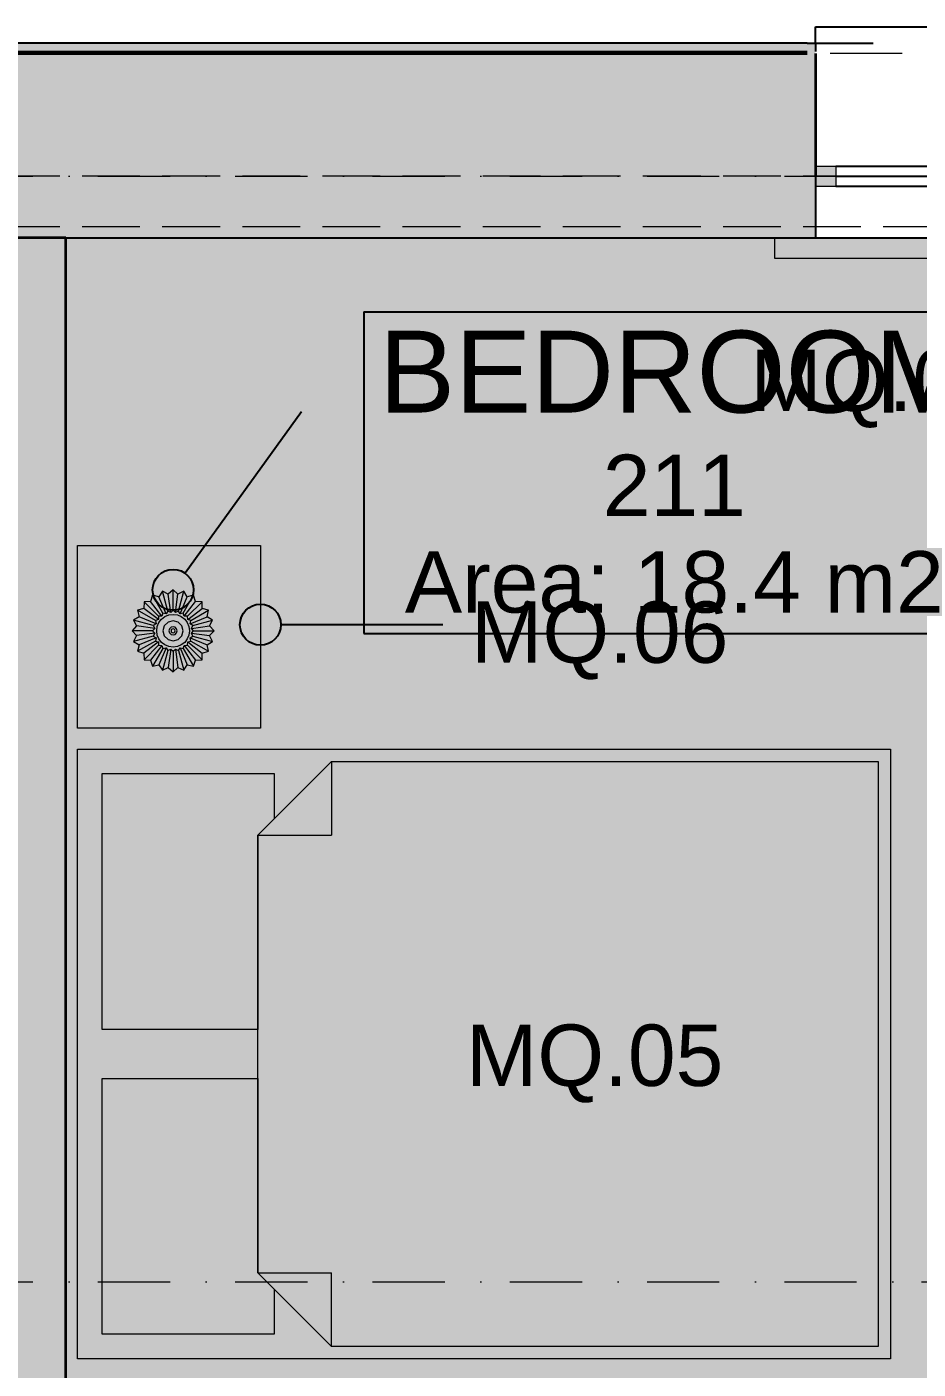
# Model space of a CAD drawing. Header units: millimetres. Extents: x -14278 to 103595, y -22378 to 34603.
# Drawn here: x 82334 to 84510, y -5431 to -2152 of the extents above; entities that cross this region are included whole.
import ezdxf
from ezdxf.enums import TextEntityAlignment as Align

# ---------------------------------------------------------------- set-up
doc = ezdxf.new("R2010")
doc.units = ezdxf.units.MM
doc.header["$MEASUREMENT"] = 0
for name, pattern in [('Dashed', [282.222223, 141.111112, -141.111112]), ('Dot & Dashed', [335.138881, 176.388884, -88.194442, 0, -70.555556]), ('Hidden Line', [195.611112, 141.111112, -54.5])]:
    doc.linetypes.add(name, pattern=pattern)
for name, color, linetype in [('A-Zz_20_10_90-T_TextFFEInternal', 7, 'Continuous'), ('NewA-Ee_25_10-M_WallsExternal', 7, 'Continuous'), ('NewA-Ee_25_10-M_WallsInternal', 7, 'Continuous'), ('NewA-Ee_30_10-M_Roofs', 7, 'Continuous'), ('NewA-Ee_30_40-M_Floors', 7, 'Continuous'), ('NewA-Ee_40_20-M_GeneralFFAndEInternalFixed', 7, 'Continuous'), ('NewA-Ee_40_20-M_GeneralFFAndEInternalMovable', 7, 'Continuous'), ('NewA-SL-M_SpacesInternal', 7, 'Continuous'), ('NewA-Ss_30_25-M_CeilingAndSoffitSystems', 7, 'Continuous'), ('NewA-Zz_20_10_90-T_TextFFEInternal', 7, 'Continuous'), ('NewA-Zz_35_40_80-M_GridStructural', 7, 'Continuous'), ('NewA-Zz_50_90_00-M_GrossInternal', 7, 'Continuous'), ('NewA-Zz_60_50_90-P_VoidOpening', 7, 'Continuous')]:
    doc.layers.add(name, color=color, linetype=linetype)
doc.styles.add('GENERATED_STYLE_1', font='')
doc.styles.get('GENERATED_STYLE_1').set_extended_font_data('Arial')

# ---------------------------------------------------------------- blocks, each defined once
blk = doc.blocks.new('Slab_29_2', base_point=(94289.5, -11216.8))
at = {"layer": 'NewA-Ee_30_40-M_Floors', "linetype": 'Continuous', "lineweight": 13}
blk.add_hatch(color=254, dxfattribs=at).paths.add_polyline_path([(94289.5, -11216.8), (94289.5, -4919.6), (96739.2, -4919.6), (96739.2, -2667.5), (62189.8, -2667.5), (62189.8, -11216.8)])
at = {"layer": 'NewA-Ee_30_40-M_Floors', "color": 6, "linetype": 'Continuous', "lineweight": 13, "flags": 128}
blk.add_lwpolyline([(94289.5, -11216.8), (62189.8, -11216.8), (62189.8, -2667.5), (96739.2, -2667.5), (96739.2, -4919.6), (94289.5, -4919.6)], close=True, dxfattribs=at)
blk = doc.blocks.new('BEDROOM_211_34_2', base_point=(83914.8, -3202.3))
at = {"layer": 'NewA-SL-M_SpacesInternal', "color": 253, "linetype": 'Continuous', "lineweight": 13}
for p, q in [((82428.5, -2667.5), (82428.5, -6469.7)), ((86258.6, -2667.5), (82428.5, -2667.5))]:
    blk.add_line(p, q, dxfattribs=at)
at = {"layer": 'NewA-SL-M_SpacesInternal', "linetype": 'Continuous'}
for p, q in [((83156.2, -2848.7), (83156.2, -3163)), ((83156.2, -2848.7), (84673.4, -2848.7)), ((83156.2, -3163), (83156.2, -3398.7)), ((83156.2, -3398.7), (83156.2, -3634.4)), ((83156.2, -3634.4), (84673.4, -3634.4))]:
    blk.add_line(p, q, dxfattribs=at)
at = {"layer": 'NewA-SL-M_SpacesInternal', "color": 5, "lineweight": 70, "style": 'GENERATED_STYLE_1'}
for tag, height, p in [('ROOM_NAME', 200, (83914.8, -2894.4)), ('ROOM_NUMBER', 150, (83914.8, -3197.3)), ('adj_text', 150, (83914.8, -3433))]:
    blk.add_attdef(tag, text='', height=height, dxfattribs=at).set_placement(p, align=Align.TOP_CENTER)
blk = doc.blocks.new('Slab_43_2', base_point=(82428.5, -2667.5))
at = {"layer": 'NewA-Ss_30_25-M_CeilingAndSoffitSystems', "linetype": 'Continuous', "lineweight": 0}
blk.add_hatch(color=255, dxfattribs=at).paths.add_polyline_path([(82428.5, -2667.5), (82428.5, -6469.7), (84201.2, -6469.7), (84201.2, -9621.9), (85432.5, -9621.9), (85432.5, -6469.7), (86258.6, -6469.7), (86258.6, -2667.5)])
at = {"layer": 'NewA-Ss_30_25-M_CeilingAndSoffitSystems', "color": 6, "linetype": 'Continuous', "lineweight": 13, "flags": 128}
blk.add_lwpolyline([(82428.5, -2667.5), (82428.5, -6469.7), (84201.2, -6469.7), (84201.2, -9621.9), (85432.5, -9621.9), (85432.5, -6469.7), (86258.6, -6469.7), (86258.6, -2667.5)], close=True, dxfattribs=at)
blk = doc.blocks.new('Double Window 19_2')
at = {"layer": 'NewA-Ee_25_10-M_WallsExternal', "linetype": 'Continuous', "lineweight": 13}
for points in [[(-750, 0), (-750, -50), (-700, -50), (-700, 0)], [(0, -50), (0, 0), (-50, 0), (-50, -50)], [(0, 0), (0, -50), (50, -50), (50, 0)], [(750, -50), (750, 0), (700, 0), (700, -50)]]:
    blk.add_hatch(color=104, dxfattribs=at).paths.add_polyline_path(points)
at = {"layer": 'NewA-Ee_25_10-M_WallsExternal', "linetype": 'Continuous'}
for p, q in [((-750, 300), (-750, 340)), ((-750, 340), (750, 340)), ((750, 340), (750, 300)), ((-700, 0), (-50, 0)), ((50, 0), (700, 0)), ((-750, -24.9), (-750, -50)), ((-700, -25), (-50, -25)), ((50, -25), (700, -25)), ((750, -24.9), (750, -50)), ((-50, -50), (-700, -50)), ((700, -50), (50, -50)), ((-750, -175.2), (750, -175.2))]:
    blk.add_line(p, q, dxfattribs=at)
at = {"layer": 'NewA-Ee_25_10-M_WallsExternal', "linetype": 'Dashed'}
blk.add_line((-750, 300), (750, 300), dxfattribs=at)
at = {"layer": 'NewA-Ee_25_10-M_WallsExternal', "color": 24, "linetype": 'Continuous', "lineweight": 13}
for p, q in [((-750, 0), (-700, 0)), ((-700, 0), (-700, -50)), ((-50, -50), (-50, 0)), ((-50, 0), (0, 0)), ((0, 0), (50, 0)), ((50, 0), (50, -50)), ((700, -50), (700, 0)), ((700, 0), (750, 0)), ((-700, -50), (-750, -50)), ((0, -50), (-50, -50)), ((50, -50), (0, -50)), ((750, -50), (700, -50))]:
    blk.add_line(p, q, dxfattribs=at)
at = {"layer": 'NewA-Ee_25_10-M_WallsExternal', "color": 92, "linetype": 'Continuous', "lineweight": 35}
for p, q in [((-750, 0), (-750, -24.9)), ((750, 0), (750, -24.9))]:
    blk.add_line(p, q, dxfattribs=at)
blk = doc.blocks.new('Wall_68_2', base_point=(62039.5, -2517.3))
at = {"layer": 'NewA-Ee_25_10-M_WallsExternal', "linetype": 'Continuous', "lineweight": 13}
for points in [[(80319.6, -2192.3), (80319.6, -2212.5), (84239.4, -2212.5), (84239.4, -2192.3)], [(84239.4, -2192.3), (84239.4, -2492.3), (84259.5, -2492.3), (84259.5, -2192.3)], [(80299.5, -2492.3), (80299.5, -2517.3), (84259.5, -2517.3), (84259.5, -2492.3), (84239.4, -2492.3), (84239.4, -2217.2), (80319.6, -2217.2), (80319.6, -2492.3)], [(84259.5, -2517.3), (80299.5, -2517.3), (80299.5, -2542.3), (80312.5, -2542.3), (80312.5, -2587.6), (84246.5, -2587.6), (84246.5, -2542.3), (84259.5, -2542.3)], [(84246.5, -2667.5), (84259.5, -2667.5), (84259.5, -2542.3), (84246.5, -2542.3)], [(80312.5, -2587.6), (80312.5, -2651.1), (84246.5, -2651.1), (84246.5, -2587.6)], [(84246.5, -2651.1), (80312.5, -2651.1), (80312.5, -2667.5), (84246.5, -2667.5)]]:
    blk.add_hatch(color=6, dxfattribs=at).paths.add_polyline_path(points)
at = {"layer": 'NewA-Ee_25_10-M_WallsExternal', "linetype": 'Continuous'}
for p, q in [((84239.4, -2192.3), (84259.5, -2192.3)), ((84259.5, -2192.3), (84259.5, -2212.5)), ((80319.6, -2212.5), (84239.4, -2212.5)), ((84259.5, -2517.3), (84259.5, -2542.3)), ((84259.5, -2542.3), (84259.5, -2587.6)), ((84259.5, -2587.6), (84259.5, -2651.1)), ((84259.5, -2651.1), (84259.5, -2667.5)), ((84246.5, -2667.5), (84259.5, -2667.5))]:
    blk.add_line(p, q, dxfattribs=at)
at = {"layer": 'NewA-Ee_25_10-M_WallsExternal', "color": 92, "linetype": 'Continuous', "lineweight": 35}
for p, q in [((80319.6, -2217.2), (84239.4, -2217.2)), ((84259.5, -2217.2), (84259.5, -2492.3)), ((84259.5, -2492.3), (84259.5, -2517.3))]:
    blk.add_line(p, q, dxfattribs=at)
at = {"layer": 'NewA-Ee_25_10-M_WallsExternal', "linetype": 'Continuous', "flags": 128}
for points in [[(84239.4, -2192.3), (80319.6, -2192.3)], [(80312.5, -2667.5), (84246.5, -2667.5)]]:
    blk.add_lwpolyline(points, dxfattribs=at)
at = {"layer": 'NewA-Ee_25_10-M_WallsExternal', "linetype": 'Continuous', "zscale": 1000}
blk.add_blockref('Double Window 19_2', (85009.5, -2492.3), dxfattribs=at)
blk = doc.blocks.new('Wall_81_2', base_point=(82278.5, -2667.5))
at = {"layer": 'NewA-Ee_25_10-M_WallsInternal', "linetype": 'Continuous', "lineweight": 13}
blk.add_hatch(color=6, dxfattribs=at).paths.add_polyline_path([(82278.5, -2667.5), (82278.5, -6794.7), (82428.5, -6469.7), (82428.5, -2667.5)])
at = {"layer": 'NewA-Ee_25_10-M_WallsInternal', "color": 92, "linetype": 'Continuous', "lineweight": 35, "flags": 128}
for points in [[(82428.5, -2667.5), (82278.5, -2667.5)], [(82428.5, -6469.7), (82428.5, -2667.5)]]:
    blk.add_lwpolyline(points, dxfattribs=at)
blk = doc.blocks.new('Morph_31_2', base_point=(62039.5, -17767.3))
at = {"layer": 'NewA-Ee_40_20-M_GeneralFFAndEInternalMovable', "color": 6, "linetype": 'Continuous', "lineweight": 13, "flags": 128}
for points in [[(82664.8, -3530.9), (82656.3, -3544.3)], [(82677.8, -3579.2), (82664.8, -3530.9)], [(82679, -3538.2), (82664.8, -3530.9)], [(82690.7, -3527.4), (82679, -3538.2)], [(82684.8, -3582.8), (82679, -3538.2)], [(82702.5, -3538.2), (82690.7, -3527.4)], [(82690.7, -3577.4), (82690.7, -3527.4)], [(82696.6, -3582.8), (82702.5, -3538.2)], [(82716.6, -3530.9), (82702.5, -3538.2)], [(82703.7, -3579.2), (82716.6, -3530.9)], [(82725.2, -3544.3), (82716.6, -3530.9)], [(82619.3, -3572.7), (82604.1, -3577.4)], [(82620, -3556.7), (82619.3, -3572.7)], [(82655, -3600.1), (82619.3, -3572.7)], [(82635.9, -3556), (82620, -3556.7)], [(82655.4, -3592.1), (82620, -3556.7)], [(82640.7, -3540.8), (82635.9, -3556)], [(82663.3, -3591.7), (82635.9, -3556)], [(82665.7, -3584.1), (82640.7, -3540.8)], [(82656.3, -3544.3), (82640.7, -3540.8)], [(82673.5, -3585.9), (82656.3, -3544.3)], [(82707.9, -3585.9), (82725.2, -3544.3)], [(82715.7, -3584.1), (82740.7, -3540.8)], [(82718.1, -3591.7), (82745.5, -3556)], [(82740.7, -3540.8), (82725.2, -3544.3)], [(82726.1, -3592.1), (82761.4, -3556.7)], [(82726.4, -3600.1), (82762.1, -3572.7)], [(82745.5, -3556), (82740.7, -3540.8)], [(82761.4, -3556.7), (82745.5, -3556)], [(82762.1, -3572.7), (82761.4, -3556.7)], [(82777.3, -3577.4), (82762.1, -3572.7)], [(82607.6, -3593), (82594.1, -3601.6)], [(82594.1, -3601.6), (82601.5, -3615.7)], [(82642.4, -3614.5), (82594.1, -3601.6)], [(82604.1, -3577.4), (82607.6, -3593)], [(82647.4, -3602.4), (82604.1, -3577.4)], [(82649.1, -3610.2), (82607.6, -3593)], [(82655, -3600.1), (82647.4, -3602.4)], [(82647.4, -3602.4), (82649.1, -3610.2)], [(82655.4, -3592.1), (82655, -3600.1)], [(82663.3, -3591.7), (82655.4, -3592.1)], [(82665.7, -3584.1), (82663.3, -3591.7)], [(82673.5, -3585.9), (82665.7, -3584.1)], [(82678.4, -3606.1), (82669.3, -3615.1)], [(82677.8, -3579.2), (82673.5, -3585.9)], [(82684.8, -3582.8), (82677.8, -3579.2)], [(82690.7, -3602.8), (82678.4, -3606.1)], [(82690.7, -3577.4), (82684.8, -3582.8)], [(82696.6, -3582.8), (82690.7, -3577.4)], [(82703.1, -3606.1), (82690.7, -3602.8)], [(82703.7, -3579.2), (82696.6, -3582.8)], [(82712.1, -3615.1), (82703.1, -3606.1)], [(82707.9, -3585.9), (82703.7, -3579.2)], [(82715.7, -3584.1), (82707.9, -3585.9)], [(82718.1, -3591.7), (82715.7, -3584.1)], [(82726.1, -3592.1), (82718.1, -3591.7)], [(82726.4, -3600.1), (82726.1, -3592.1)], [(82734, -3602.4), (82726.4, -3600.1)], [(82732.3, -3610.2), (82773.9, -3593)], [(82732.3, -3610.2), (82734, -3602.4)], [(82734, -3602.4), (82777.3, -3577.4)], [(82739, -3614.5), (82787.3, -3601.6)], [(82773.9, -3593), (82777.3, -3577.4)], [(82787.3, -3601.6), (82773.9, -3593)], [(82779.9, -3615.7), (82787.3, -3601.6)], [(82601.5, -3615.7), (82590.7, -3627.4)], [(82590.7, -3627.4), (82601.5, -3639.2)], [(82640.7, -3627.4), (82590.7, -3627.4)], [(82646.1, -3621.6), (82601.5, -3615.7)], [(82646.1, -3633.3), (82601.5, -3639.2)], [(82646.1, -3621.6), (82640.7, -3627.4)], [(82640.7, -3627.4), (82646.1, -3633.3)], [(82649.1, -3610.2), (82642.4, -3614.5)], [(82642.4, -3614.5), (82646.1, -3621.6)], [(82646.1, -3633.3), (82642.4, -3640.4)], [(82669.3, -3615.1), (82666, -3627.4)], [(82666, -3627.4), (82669.3, -3639.8)], [(82682.1, -3622.4), (82680.7, -3627.4)], [(82680.7, -3627.4), (82682.1, -3632.4)], [(82685.7, -3618.8), (82682.1, -3622.4)], [(82682.1, -3632.4), (82685.7, -3636.1)], [(82690.7, -3617.4), (82685.7, -3618.8)], [(82686.4, -3624.9), (82685.7, -3627.4)], [(82685.7, -3627.4), (82686.4, -3629.9)], [(82685.7, -3636.1), (82690.7, -3637.4)], [(82688.2, -3623.1), (82686.4, -3624.9)], [(82686.4, -3629.9), (82688.2, -3631.8)], [(82690.7, -3622.4), (82688.2, -3623.1)], [(82688.2, -3631.8), (82690.7, -3632.4)], [(82695.7, -3618.8), (82690.7, -3617.4)], [(82693.2, -3623.1), (82690.7, -3622.4)], [(82690.7, -3632.4), (82693.2, -3631.8)], [(82690.7, -3637.4), (82695.7, -3636.1)], [(82695, -3624.9), (82693.2, -3623.1)], [(82693.2, -3631.8), (82695, -3629.9)], [(82695.7, -3627.4), (82695, -3624.9)], [(82695, -3629.9), (82695.7, -3627.4)], [(82699.4, -3622.4), (82695.7, -3618.8)], [(82695.7, -3636.1), (82699.4, -3632.4)], [(82700.7, -3627.4), (82699.4, -3622.4)], [(82699.4, -3632.4), (82700.7, -3627.4)], [(82715.4, -3627.4), (82712.1, -3615.1)], [(82712.1, -3639.8), (82715.4, -3627.4)], [(82739, -3614.5), (82732.3, -3610.2)], [(82735.3, -3621.6), (82739, -3614.5)], [(82735.3, -3621.6), (82779.9, -3615.7)], [(82740.7, -3627.4), (82735.3, -3621.6)], [(82735.3, -3633.3), (82740.7, -3627.4)], [(82739, -3640.4), (82735.3, -3633.3)], [(82735.3, -3633.3), (82779.9, -3639.2)], [(82740.7, -3627.4), (82790.7, -3627.4)], [(82790.7, -3627.4), (82779.9, -3615.7)], [(82779.9, -3639.2), (82790.7, -3627.4)], [(82601.5, -3639.2), (82594.1, -3653.3)], [(82642.4, -3640.4), (82594.1, -3653.3)], [(82594.1, -3653.3), (82607.6, -3661.9)], [(82647.4, -3652.4), (82604.1, -3677.4)], [(82607.6, -3661.9), (82604.1, -3677.4)], [(82649.1, -3644.7), (82607.6, -3661.9)], [(82655, -3654.8), (82619.3, -3682.2)], [(82655.4, -3662.8), (82620, -3698.2)], [(82663.3, -3663.2), (82635.9, -3698.9)], [(82665.7, -3670.8), (82640.7, -3714.1)], [(82642.4, -3640.4), (82649.1, -3644.7)], [(82649.1, -3644.7), (82647.4, -3652.4)], [(82647.4, -3652.4), (82655, -3654.8)], [(82655, -3654.8), (82655.4, -3662.8)], [(82655.4, -3662.8), (82663.3, -3663.2)], [(82673.5, -3669), (82656.3, -3710.6)], [(82663.3, -3663.2), (82665.7, -3670.8)], [(82665.7, -3670.8), (82673.5, -3669)], [(82669.3, -3639.8), (82678.4, -3648.8)], [(82673.5, -3669), (82677.8, -3675.7)], [(82678.4, -3648.8), (82690.7, -3652.1)], [(82690.7, -3652.1), (82703.1, -3648.8)], [(82703.1, -3648.8), (82712.1, -3639.8)], [(82703.7, -3675.7), (82707.9, -3669)], [(82707.9, -3669), (82725.2, -3710.6)], [(82707.9, -3669), (82715.7, -3670.8)], [(82715.7, -3670.8), (82718.1, -3663.2)], [(82715.7, -3670.8), (82740.7, -3714.1)], [(82718.1, -3663.2), (82726.1, -3662.8)], [(82718.1, -3663.2), (82745.5, -3698.9)], [(82726.1, -3662.8), (82726.4, -3654.8)], [(82726.1, -3662.8), (82761.4, -3698.2)], [(82726.4, -3654.8), (82734, -3652.4)], [(82726.4, -3654.8), (82762.1, -3682.2)], [(82732.3, -3644.7), (82739, -3640.4)], [(82732.3, -3644.7), (82773.9, -3661.9)], [(82734, -3652.4), (82732.3, -3644.7)], [(82734, -3652.4), (82777.3, -3677.4)], [(82739, -3640.4), (82787.3, -3653.3)], [(82773.9, -3661.9), (82787.3, -3653.3)], [(82777.3, -3677.4), (82773.9, -3661.9)], [(82787.3, -3653.3), (82779.9, -3639.2)], [(82604.1, -3677.4), (82619.3, -3682.2)], [(82619.3, -3682.2), (82620, -3698.2)], [(82620, -3698.2), (82635.9, -3698.9)], [(82635.9, -3698.9), (82640.7, -3714.1)], [(82677.8, -3675.7), (82664.8, -3724)], [(82677.8, -3675.7), (82684.8, -3672.1)], [(82684.8, -3672.1), (82679, -3716.7)], [(82684.8, -3672.1), (82690.7, -3677.4)], [(82690.7, -3677.4), (82696.6, -3672.1)], [(82690.7, -3677.4), (82690.7, -3727.4)], [(82696.6, -3672.1), (82702.5, -3716.7)], [(82696.6, -3672.1), (82703.7, -3675.7)], [(82703.7, -3675.7), (82716.6, -3724)], [(82740.7, -3714.1), (82745.5, -3698.9)], [(82745.5, -3698.9), (82761.4, -3698.2)], [(82761.4, -3698.2), (82762.1, -3682.2)], [(82762.1, -3682.2), (82777.3, -3677.4)], [(82640.7, -3714.1), (82656.3, -3710.6)], [(82656.3, -3710.6), (82664.8, -3724)], [(82664.8, -3724), (82679, -3716.7)], [(82679, -3716.7), (82690.7, -3727.4)], [(82690.7, -3727.4), (82702.5, -3716.7)], [(82702.5, -3716.7), (82716.6, -3724)], [(82716.6, -3724), (82725.2, -3710.6)], [(82725.2, -3710.6), (82740.7, -3714.1)]]:
    blk.add_lwpolyline(points, dxfattribs=at)
blk.add_lwpolyline([(82656.1, -3647.4), (82652.1, -3637.8), (82650.7, -3627.4), (82652.1, -3617.1), (82656.1, -3607.4), (82662.4, -3599.2), (82670.7, -3592.8), (82680.4, -3588.8), (82690.7, -3587.4), (82701.1, -3588.8), (82710.7, -3592.8), (82719, -3599.2), (82725.4, -3607.4), (82729.4, -3617.1), (82730.7, -3627.4), (82729.4, -3637.8), (82725.4, -3647.4), (82719, -3655.7), (82710.7, -3662.1), (82701.1, -3666.1), (82690.7, -3667.4), (82680.4, -3666.1), (82670.7, -3662.1), (82662.4, -3655.7)], close=True, dxfattribs=at)
blk = doc.blocks.new('Standard grid marker_2')
at = {"layer": 'NewA-Zz_35_40_80-M_GridStructural', "color": 6, "linetype": 'Dot & Dashed', "lineweight": 13}
blk.add_line((1000, 0), (40175.6, 0), dxfattribs=at)
at = {"layer": 'NewA-Zz_35_40_80-M_GridStructural', "style": 'GENERATED_STYLE_1'}
blk.add_attdef('AC_MarkerText_1', text='', height=250, dxfattribs=at).set_placement((41425.6, 14.3), align=Align.MIDDLE_CENTER)
blk = doc.blocks.new('Standard grid marker_4')
at = {"layer": 'NewA-Zz_35_40_80-M_GridStructural', "color": 6, "linetype": 'Dot & Dashed', "lineweight": 13}
blk.add_line((1000, 0), (40175.6, 0), dxfattribs=at)
blk = doc.blocks.new('Venetian Blind 19')
at = {"layer": 'NewA-Ee_40_20-M_GeneralFFAndEInternalFixed', "color": 1, "linetype": 'Continuous', "lineweight": 18}
for p, q in [((1700, 50), (0, 50)), ((0, 50), (0, 0)), ((1700, 0), (1700, 50)), ((0, 0), (1700, 0))]:
    blk.add_line(p, q, dxfattribs=at)
blk = doc.blocks.new('Bed Double 19')
at = {"layer": 'NewA-Ee_40_20-M_GeneralFFAndEInternalMovable', "color": 1, "linetype": 'Continuous', "lineweight": 18}
for p, q in [((1489.1, 1985.4), (0, 1985.4)), ((0, 1985.4), (0, 0)), ((1489.1, 0), (1489.1, 1985.4)), ((684.5, 1925.4), (60, 1925.4)), ((60, 1925.4), (60, 1505.4)), ((684.5, 1545.4), (684.5, 1925.4)), ((1429.1, 1925.4), (804.5, 1925.4)), ((804.5, 1925.4), (804.5, 1545.4)), ((1429.1, 1505.4), (1429.1, 1925.4)), ((210, 1545.4), (30, 1365.4)), ((170, 1505.4), (210, 1545.4)), ((210, 1545.4), (684.5, 1545.4)), ((744.5, 1545.4), (210, 1545.4)), ((210, 1545.4), (210, 1365.4)), ((1279.1, 1545.4), (744.5, 1545.4)), ((804.5, 1545.4), (1279.1, 1545.4)), ((1279.1, 1545.4), (1319.1, 1505.4)), ((1459.1, 1365.4), (1279.1, 1545.4)), ((1279.1, 1545.4), (1279.1, 1365.4)), ((60, 1505.4), (170, 1505.4)), ((1319.1, 1505.4), (1429.1, 1505.4)), ((30, 1365.4), (30, 30)), ((30, 1365.4), (210, 1365.4)), ((1459.1, 1365.4), (1279.1, 1365.4)), ((1459.1, 30), (1459.1, 1365.4)), ((0, 0), (1489.1, 0)), ((30, 30), (744.5, 30)), ((744.5, 30), (1459.1, 30))]:
    blk.add_line(p, q, dxfattribs=at)
blk = doc.blocks.new('Rectangular Table 01 19_3')
at = {"layer": 'NewA-Ee_40_20-M_GeneralFFAndEInternalMovable', "color": 1, "linetype": 'Continuous', "lineweight": 18}
for p, q in [((446.6, 446.6), (0, 446.6)), ((0, 446.6), (0, 0)), ((446.6, 0), (446.6, 446.6)), ((0, 0), (446.6, 0))]:
    blk.add_line(p, q, dxfattribs=at)
blk = doc.blocks.new('Beam_16_2', base_point=(96889.5, -11217.3))
at = {"layer": 'NewA-Ee_30_10-M_Roofs', "color": 6, "linetype": 'Hidden Line', "lineweight": 13}
blk.add_line((96889.5, -2517.3), (62039.5, -2517.3), dxfattribs=at)
blk = doc.blocks.new('Line_104_2', base_point=(83349.5, -3612.6))
at = {"layer": 'NewA-Zz_20_10_90-T_TextFFEInternal', "linetype": 'Continuous'}
blk.add_hatch(color=256, dxfattribs=at).paths.add_polyline_path([(82954, -3612.6), (82950.2, -3593.4), (82939.3, -3577.2), (82923.1, -3566.4), (82904, -3562.6), (82884.9, -3566.4), (82868.6, -3577.2), (82857.8, -3593.4), (82854, -3612.6), (82857.8, -3631.7), (82868.6, -3647.9), (82884.9, -3658.7), (82904, -3662.6), (82923.1, -3658.7), (82939.3, -3647.9), (82950.2, -3631.7)])
blk.add_line((83349.5, -3612.6), (82954, -3612.6), dxfattribs=at)
blk.add_circle((82904, -3612.6), 50, dxfattribs=at)
blk = doc.blocks.new('Line_105_2', base_point=(83004.2, -3092.6))
at = {"layer": 'NewA-Zz_20_10_90-T_TextFFEInternal', "linetype": 'Continuous'}
blk.add_hatch(color=256, dxfattribs=at).paths.add_polyline_path([(82740.7, -3527.4), (82736.9, -3508.3), (82726.1, -3492.1), (82709.9, -3481.3), (82690.7, -3477.4), (82671.6, -3481.3), (82655.4, -3492.1), (82644.5, -3508.3), (82640.7, -3527.4), (82644.5, -3546.6), (82655.4, -3562.8), (82671.6, -3573.6), (82690.7, -3577.4), (82709.9, -3573.6), (82726.1, -3562.8), (82736.9, -3546.6)])
blk.add_line((83004.2, -3092.6), (82720, -3486.9), dxfattribs=at)
blk.add_circle((82690.7, -3527.4), 50, dxfattribs=at)
blk = doc.blocks.new('Label_172_2', base_point=(83295.1, -4504.8))
at = {"layer": 'A-Zz_20_10_90-T_TextFFEInternal', "insert": (83720.1, -4589.1), "char_height": 150, "attachment_point": 2, "style": 'GENERATED_STYLE_1'}
blk.add_mtext('\\fArial|b0|i0|c0|p34;MQ.05\\fArial|b0|i0|c0|p34;\\fArial|b0|i0|c0|p34;\\fArial|b0|i0|c0|p34;\\fArial|b0|i0|c0|p34;\\fArial|b0|i0|c0|p34;\\fArial|b0|i0|c0|p34;\\fArial|b0|i0|c0|p34;\\fArial|b0|i0|c0|p34;\\fArial|b0|i0|c0|p34;\\fArial|b0|i0|c0|p34;\\fArial|b0|i0|c0|p34;\\fArial|b0|i0|c0|p34;\\fArial|b0|i0|c0|p34;\\fArial|b0|i0|c0|p34;\\fArial|b0|i0|c0|p34;\\fArial|b0|i0|c0|p34;\\fArial|b0|i0|c0|p34;\\fArial|b0|i0|c0|p34;\\fArial|b0|i0|c0|p34;\\fArial|b0|i0|c0|p34;\\fArial|b0|i0|c0|p34;\\fArial|b0|i0|c0|p34;\\fArial|b0|i0|c0|p34;\\fArial|b0|i0|c0|p34;\\fArial|b0|i0|c0|p34;\\fArial|b0|i0|c0|p34;\\fArial|b0|i0|c0|p34;\\fArial|b0|i0|c0|p34;\\fArial|b0|i0|c0|p34;}', dxfattribs=at)
blk = doc.blocks.new('Label_196_2', base_point=(83307.4, -3471.4))
at = {"layer": 'A-Zz_20_10_90-T_TextFFEInternal', "insert": (83732.4, -3555.7), "char_height": 150, "attachment_point": 2, "style": 'GENERATED_STYLE_1'}
blk.add_mtext('\\fArial|b0|i0|c0|p34;MQ.06\\fArial|b0|i0|c0|p34;\\fArial|b0|i0|c0|p34;\\fArial|b0|i0|c0|p34;\\fArial|b0|i0|c0|p34;\\fArial|b0|i0|c0|p34;\\fArial|b0|i0|c0|p34;\\fArial|b0|i0|c0|p34;\\fArial|b0|i0|c0|p34;\\fArial|b0|i0|c0|p34;\\fArial|b0|i0|c0|p34;\\fArial|b0|i0|c0|p34;\\fArial|b0|i0|c0|p34;\\fArial|b0|i0|c0|p34;\\fArial|b0|i0|c0|p34;\\fArial|b0|i0|c0|p34;\\fArial|b0|i0|c0|p34;\\fArial|b0|i0|c0|p34;\\fArial|b0|i0|c0|p34;\\fArial|b0|i0|c0|p34;\\fArial|b0|i0|c0|p34;\\fArial|b0|i0|c0|p34;\\fArial|b0|i0|c0|p34;\\fArial|b0|i0|c0|p34;\\fArial|b0|i0|c0|p34;\\fArial|b0|i0|c0|p34;\\fArial|b0|i0|c0|p34;\\fArial|b0|i0|c0|p34;\\fArial|b0|i0|c0|p34;\\fArial|b0|i0|c0|p34;}', dxfattribs=at)
blk = doc.blocks.new('Label_207_2', base_point=(83989.7, -2856.5))
at = {"layer": 'A-Zz_20_10_90-T_TextFFEInternal', "insert": (84414.7, -2940.7), "char_height": 150, "attachment_point": 2, "style": 'GENERATED_STYLE_1'}
blk.add_mtext('\\fArial|b0|i0|c0|p34;MQ.03\\fArial|b0|i0|c0|p34;\\fArial|b0|i0|c0|p34;\\fArial|b0|i0|c0|p34;\\fArial|b0|i0|c0|p34;\\fArial|b0|i0|c0|p34;\\fArial|b0|i0|c0|p34;\\fArial|b0|i0|c0|p34;\\fArial|b0|i0|c0|p34;\\fArial|b0|i0|c0|p34;\\fArial|b0|i0|c0|p34;\\fArial|b0|i0|c0|p34;\\fArial|b0|i0|c0|p34;\\fArial|b0|i0|c0|p34;\\fArial|b0|i0|c0|p34;\\fArial|b0|i0|c0|p34;\\fArial|b0|i0|c0|p34;\\fArial|b0|i0|c0|p34;\\fArial|b0|i0|c0|p34;\\fArial|b0|i0|c0|p34;\\fArial|b0|i0|c0|p34;\\fArial|b0|i0|c0|p34;\\fArial|b0|i0|c0|p34;\\fArial|b0|i0|c0|p34;\\fArial|b0|i0|c0|p34;\\fArial|b0|i0|c0|p34;\\fArial|b0|i0|c0|p34;\\fArial|b0|i0|c0|p34;\\fArial|b0|i0|c0|p34;\\fArial|b0|i0|c0|p34;}', dxfattribs=at)
blk = doc.blocks.new('Beam_18_2', base_point=(96889.5, -11340.6))
at = {"layer": 'NewA-Zz_60_50_90-P_VoidOpening', "color": 6, "linetype": 'Hidden Line', "lineweight": 13}
blk.add_line((96889.5, -2640.6), (62039.5, -2640.6), dxfattribs=at)

msp = doc.modelspace()

# ---------------------------------------------------------------- hatches: boundary and pattern name
at = {"layer": 'NewA-Zz_50_90_00-M_GrossInternal', "linetype": 'Continuous', "lineweight": 140}
msp.add_hatch(color=1, dxfattribs=at).paths.add_polyline_path([(62189.8, -2667.5), (96739.2, -2667.5), (96739.2, -11067), (67539.2, -11067), (67539.2, -15617), (64089.8, -15617), (64089.8, -11067), (62189.8, -11067)])

# ---------------------------------------------------------------- linework, layer by layer
at = {"layer": 'NewA-Zz_50_90_00-M_GrossInternal', "linetype": 'Continuous', "flags": 128}
msp.add_lwpolyline([(62189.8, -2667.5), (96739.2, -2667.5), (96739.2, -11067), (67539.2, -11067), (67539.2, -15617), (64089.8, -15617), (64089.8, -11067), (62189.8, -11067)], close=True, dxfattribs=at)

# ---------------------------------------------------------------- block references
at = {"layer": 'A-Zz_20_10_90-T_TextFFEInternal', "color": 6, "linetype": 'Continuous', "lineweight": 13}
for name, p in [('Label_207_2', (83989.7, -2856.5)), ('Label_196_2', (83307.4, -3471.4)), ('Label_172_2', (83295.1, -4504.8))]:
    msp.add_blockref(name, p, dxfattribs=at)
at = {"layer": 'NewA-Ee_25_10-M_WallsExternal', "color": 92, "lineweight": 35}
msp.add_blockref('Wall_68_2', (62039.5, -2517.3), dxfattribs=at)
at = {"layer": 'NewA-Ee_25_10-M_WallsInternal', "color": 92, "lineweight": 35}
msp.add_blockref('Wall_81_2', (82278.5, -2667.5), dxfattribs=at)
at = {"layer": 'NewA-Ee_30_10-M_Roofs', "color": 6, "lineweight": 13}
msp.add_blockref('Beam_16_2', (96889.5, -11217.3), dxfattribs=at)
at = {"layer": 'NewA-Ee_30_40-M_Floors', "color": 6, "linetype": 'Continuous', "lineweight": 13}
msp.add_blockref('Slab_29_2', (94289.5, -11216.8), dxfattribs=at)
at = {"layer": 'NewA-Ee_40_20-M_GeneralFFAndEInternalFixed', "color": 6, "linetype": 'Continuous', "lineweight": 13, "zscale": 1000}
msp.add_blockref('Venetian Blind 19', (84159.5, -2717.5), dxfattribs=at)
at = {"layer": 'NewA-Ee_40_20-M_GeneralFFAndEInternalMovable', "color": 6, "linetype": 'Continuous', "lineweight": 13, "xscale": -1, "zscale": 1000}
msp.add_blockref('Rectangular Table 01 19_3', (82904, -3865.6), dxfattribs=at)
at = {"layer": 'NewA-Ee_40_20-M_GeneralFFAndEInternalMovable', "linetype": 'Continuous', "lineweight": 0}
msp.add_blockref('Morph_31_2', (62039.5, -17767.3), dxfattribs=at)
at = {"layer": 'NewA-Ee_40_20-M_GeneralFFAndEInternalMovable', "color": 6, "linetype": 'Continuous', "lineweight": 13, "xscale": -1, "zscale": 1000, "rotation": 90}
msp.add_blockref('Bed Double 19', (84442.8, -3916.4), dxfattribs=at)
at = {"layer": 'NewA-SL-M_SpacesInternal', "linetype": 'Continuous'}
msp.add_blockref('BEDROOM_211_34_2', (83914.8, -3202.3), dxfattribs=at).add_auto_attribs({'ROOM_NAME': 'BEDROOM', 'ROOM_NUMBER': '211', 'adj_text': 'Area: 18.4 m2'})
at = {"layer": 'NewA-Ss_30_25-M_CeilingAndSoffitSystems', "color": 6, "linetype": 'Continuous', "lineweight": 13}
msp.add_blockref('Slab_43_2', (82428.5, -2667.5), dxfattribs=at)
at = {"layer": 'NewA-Zz_20_10_90-T_TextFFEInternal', "linetype": 'Continuous'}
for name, p in [('Line_105_2', (83004.2, -3092.6)), ('Line_104_2', (83349.5, -3612.6))]:
    msp.add_blockref(name, p, dxfattribs=at)
at = {"layer": 'NewA-Zz_35_40_80-M_GridStructural', "color": 1, "linetype": 'Continuous', "lineweight": 18, "zscale": 1000, "rotation": 180}
msp.add_blockref('Standard grid marker_4', (101562.8, -2217.3), dxfattribs=at)
at = {"layer": 'NewA-Zz_35_40_80-M_GridStructural', "color": 1, "linetype": 'Continuous', "lineweight": 18, "zscale": 1000}
for p in [(60387.2, -2517.3), (60387.2, -5217.3)]:
    msp.add_blockref('Standard grid marker_2', p, dxfattribs=at)
at = {"layer": 'NewA-Zz_60_50_90-P_VoidOpening', "color": 6, "lineweight": 13}
msp.add_blockref('Beam_18_2', (96889.5, -11340.6), dxfattribs=at)

doc.saveas('drawing.dxf')
